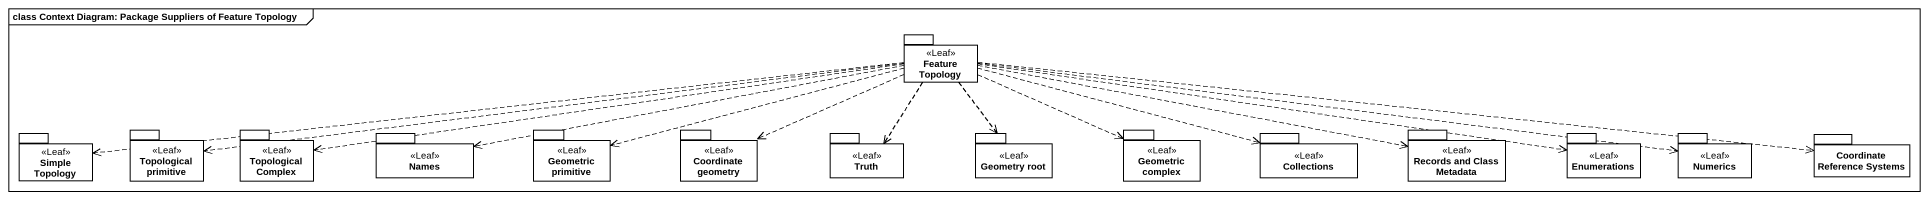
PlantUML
@startuml
mainframe class Context Diagram: Package Suppliers of Feature Topology
package "Feature Topology" as Feature_Topology <<Leaf>> {
}
package "Simple Topology" as Simple_Topology <<Leaf>> {
}
package "Topological primitive" as Topological_primitive <<Leaf>> {
}
package "Topological Complex" as Topological_Complex <<Leaf>> {
}
package Names <<Leaf>> {
}
package "Geometric primitive" as Geometric_primitive <<Leaf>> {
}
package "Coordinate geometry" as Coordinate_geometry <<Leaf>> {
}
package Truth <<Leaf>> {
}
package "Geometry root" as Geometry_root <<Leaf>> {
}
package "Geometric complex" as Geometric_complex <<Leaf>> {
}
package "Collections" as Collections_ <<Leaf>> {
}
package "Records and Class Metadata" as Records_and_Class_Metadata <<Leaf>> {
}
package Enumerations <<Leaf>> {
}
package Numerics <<Leaf>> {
}
package "Coordinate Reference Systems" as Coordinate_Reference_Systems {
}
Feature_Topology .left.> Simple_Topology
Feature_Topology .left.> Topological_primitive
Feature_Topology .left.> Topological_Complex
Feature_Topology .left.> Names
Feature_Topology .left.> Geometric_primitive
Feature_Topology .left.> Coordinate_geometry
Feature_Topology ..> Truth
Feature_Topology ..> Geometry_root
Feature_Topology .right.> Geometric_complex
Feature_Topology .right.> Collections_
Feature_Topology .right.> Records_and_Class_Metadata
Feature_Topology .right.> Enumerations
Feature_Topology .right.> Numerics
Feature_Topology .right.> Coordinate_Reference_Systems
@enduml
